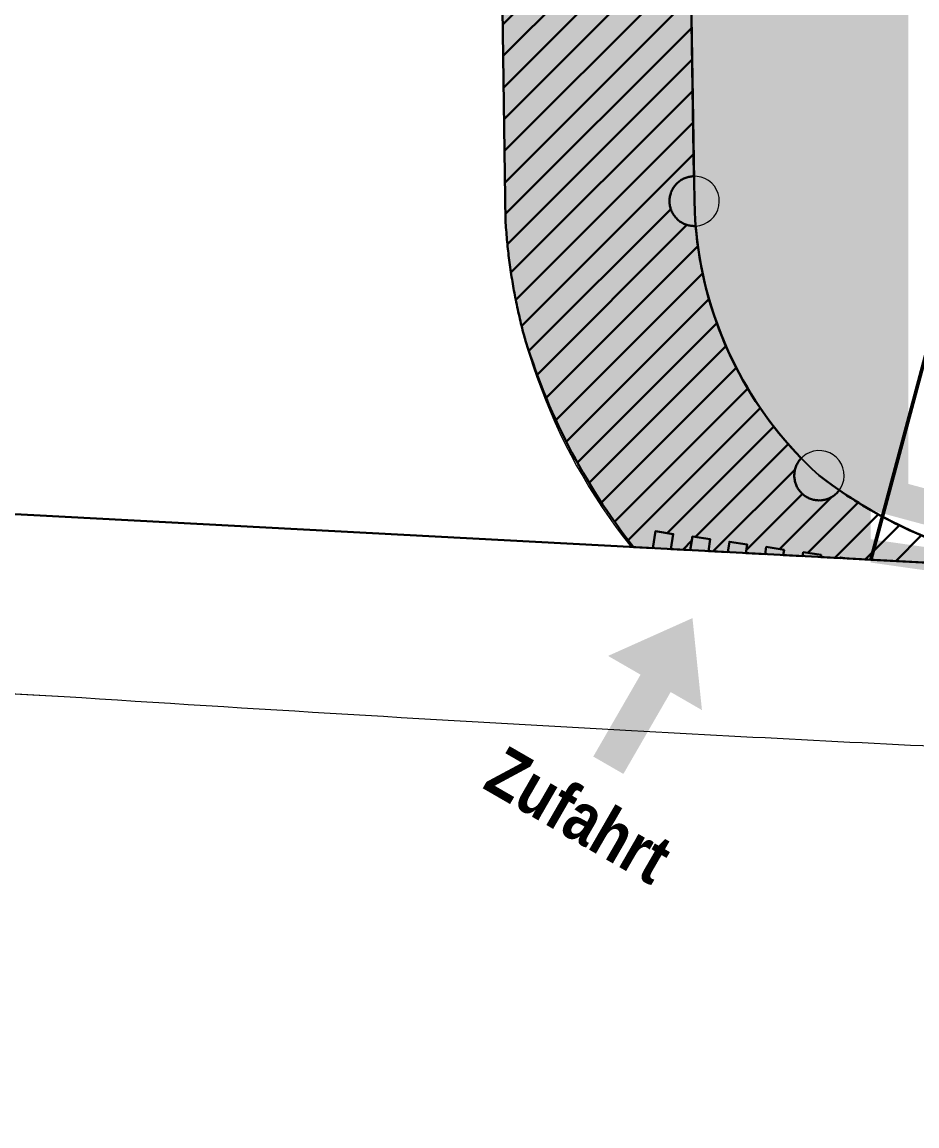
# Model space of a CAD drawing. Header units: metres. Extents: x -163 to 276, y -152 to 153.
# Drawn here: x -24.86 to -15, y -17.93 to -5.75 of the extents above; entities that cross this region are included whole.
import ezdxf
from ezdxf.xclip import XClip

# ---------------------------------------------------------------- set-up
doc = ezdxf.new("R2010")
doc.units = ezdxf.units.M
doc.header["$MEASUREMENT"] = 0
doc.header["$XCLIPFRAME"] = 0
doc.linetypes.add('Strich 2_1mm', pattern=[0.75, 0.5, -0.25])
doc.linetypes.add('Strich 6_1mm', pattern=[1.75, 1.5, -0.25])
for name, color, linetype in [('000 Kataster', 7, 'Continuous'), ('000-2 Kataster Parzellenpunkte', 7, 'Continuous'), ('000-3 Kataster Parzellengrenzen', 7, 'Continuous'), ('1280px-CH-Gefahrensignal-Baustelle.svg_1_0', 7, 'Continuous'), ('162 Beschriftung Baustelleninstallation', 7, 'Continuous'), ('162 Beschriftung Baustelleninstallation Neu', 7, 'Continuous')]:
    doc.layers.add(name, color=color, linetype=linetype)
doc.styles.add('ERSTELLTER_STIL_1', font='ARIALN.TTF')
picture_1 = doc.add_image_def('image1.tif', size_in_pixel=(86, 75))

# ---------------------------------------------------------------- blocks, each defined once
blk = doc.blocks.new('Zeichnung_1_1', base_point=(-14.46717709826886, -7.717051842116529))
at = {"layer": '1280px-CH-Gefahrensignal-Baustelle.svg_1_0', "color": 7, "lineweight": 13}
image = blk.add_image(picture_1, insert=(-15.52652561945268, -8.278449092019834), size_in_units=(1.8022325962535815, 1.584915677176966), rotation=-13.348566951999382, dxfattribs=at)
image.set_boundary_path([(-0.5, -0.5), (85.5, 74.5)])

msp = doc.modelspace()

# ---------------------------------------------------------------- hatches: boundary and pattern name
at = {"layer": '162 Beschriftung Baustelleninstallation Neu', "linetype": 'Continuous', "lineweight": 30, "true_color": 0x00aa1e}
h = msp.add_hatch(dxfattribs=at)
h.set_pattern_fill('Diagonal_1_0mm_0001', color=104, style=0, pattern_type=2)
h.set_pattern_definition([(44.99999999999999, (0, 0), (-0.1767766952966368, 0.1767766952966369), [])])
h.paths.add_polyline_path([(-17.70210045284019, 8.724055143194388), (-19.76861417110237, 8.693116694388284), (-19.53267129822894, -7.951365232778901, 0.0004626568409295631), (-19.53195655347304, -7.963064685564113, 0.008442504538397502), (-19.51511520321525, -8.176273562213908, 0.007874283870858527), (-19.49292733186324, -8.374515932169256, 0.008504585097927909), (-19.46196422267284, -8.58772480881905, 0.007949811084825046), (-19.42647884103536, -8.7859671787744, 0.008605794998480317), (-19.38098268780945, -8.999176055424194, 0.008063458565530401), (-19.33171821188857, -9.197418425379542, 0.09515556932143401), (-18.12290207671372, -11.54069451282079), (-17.90890644935588, -11.55212297817133), (-17.88002803399544, -11.36649651621064), (-17.68414199437278, -11.39697104207178), (-17.70993255580087, -11.56274920580147), (-17.49593692844303, -11.57417767115201), (-17.47259457744424, -11.42413626563619), (-17.27670853782157, -11.45461079149734), (-17.29696303488802, -11.58480389878215), (-17.08296740753017, -11.59623236413269), (-17.06516112089304, -11.48177601506175), (-16.86927508127038, -11.5122505409229), (-16.88399351397517, -11.60685859176282), (-16.66999788661733, -11.61828705711337), (-16.65772766434185, -11.53941576448731), (-16.46184162471918, -11.56989029034846), (-16.47102399306232, -11.6289132847435), (-16.25702836570447, -11.64034175009405), (-16.25029420779064, -11.59705551391287), (-16.05440816816798, -11.62753003977402), (-16.05805447214947, -11.65096797772418), (-15.84405884479164, -11.66239644307473), (-15.84286075123945, -11.65469526333843), (-15.76685657287574, -11.66651944082225), (-15.50555687980889, -11.68047418618407), (-13.45153628182105, -11.78834189530754, -0.1059382617369319), (-15.50555687980889, -11.13390576045632, -0.02040802231207096), (-15.85353018610635, -10.91320720094978), (-15.8553092678739, -10.91538585503566), (-15.86175131165092, -10.92475974579216), (-15.86964838776201, -10.93294546511201), (-15.87684251884317, -10.9417553598342), (-15.88538859098614, -10.94926098288308), (-15.89328566824494, -10.95744670339259), (-15.90242236574952, -10.96422096570731), (-15.91096843744101, -10.97172658835966), (-15.92063333699985, -10.97772320721127), (-15.92977003387593, -10.98449746905999), (-15.93989712299518, -10.9896754868547), (-15.94956202463498, -10.99567210699744), (-15.96008212206264, -10.99999615088032), (-15.97020921031332, -11.00517416823092), (-15.98105045291388, -11.00861470060146), (-15.99157054905079, -11.01293874395381), (-16.00265887816699, -11.01547226198062), (-16.01350012164734, -11.01891279463037), (-16.02475979703177, -11.020521992717), (-16.03584812667556, -11.02305551086436), (-16.04720223073673, -11.02372939614065), (-16.05846190499416, -11.02533859406622), (-16.06983287691282, -11.02507256326058), (-16.08118698118253, -11.02574644854925), (-16.09249714646037, -11.02454231888656), (-16.10386811982871, -11.02427628804701), (-16.11504022184664, -11.02214228448441), (-16.12635038651326, -11.0209381548868), (-16.13730810278919, -11.01788885597234), (-16.14848020356764, -11.0157548526465), (-16.15914868608751, -11.01181108709553), (-16.17010640236342, -11.00876178818107), (-16.18041277090926, -11.00395049726594), (-16.1910812546128, -11.00000673127742), (-16.20095511047176, -10.99436077890171), (-16.21126147957461, -10.98954948772657), (-16.22063537208267, -10.9831074426789), (-16.23050922668278, -10.97746149102301), (-16.23931912199414, -10.97026735959863), (-16.24869301433006, -10.96382531466927), (-16.25687873224142, -10.95592823984574), (-16.2656886284345, -10.94873410770133), (-16.27319425434618, -10.94018803229872), (-16.28137997186806, -10.93229095785093), (-16.28815423165738, -10.9231542638126), (-16.29565985695999, -10.9146081891035), (-16.30165647713933, -10.90494328731689), (-16.30843073775978, -10.89580659215754), (-16.31360875500356, -10.88567950401401), (-16.31960537569723, -10.87601460139849), (-16.32392942041559, -10.86549450203234), (-16.3291074365445, -10.85536741606932), (-16.33254796770016, -10.84452617729685), (-16.33687201271601, -10.83400607720697), (-16.33940553160651, -10.82291774408052), (-16.34284606294394, -10.81207650473529), (-16.34445526087996, -10.80081683115958), (-16.34698877940225, -10.78972849964463), (-16.3476626645077, -10.77837439753112), (-16.34927186282842, -10.7671147212636), (-16.34900583186283, -10.75574374553691), (-16.34967971686283, -10.74438964520012), (-16.34847558748803, -10.73307948199244), (-16.34820955652248, -10.72170850626715), (-16.34607555297537, -10.71053640430465), (-16.3448714234871, -10.69922624003122), (-16.34182212449459, -10.68826852347484), (-16.33968812118439, -10.67709642275259), (-16.33574435564905, -10.66642794028887), (-16.33269505665654, -10.65547022373247), (-16.32788376585088, -10.64516385557974), (-16.32393999987771, -10.63449537193168), (-16.31829404639246, -10.62462151398958), (-16.31348275604014, -10.61431514680801), (-16.3070407132712, -10.60494125751836), (-16.3013947597852, -10.59506739957497), (-16.29420062698419, -10.58625750274665), (-16.28775858320717, -10.57688361199015), (-16.27986150709606, -10.56869789267029), (-16.27276340473489, -10.56000559420868, -0.08611260997269084), (-17.07815716426507, -9.380660742844476, -0.08598398802089229), (-17.43724535256763, -7.999566625142502), (-17.44604265950267, -7.999360806794862), (-17.45739676377237, -8.000034692083533), (-17.46870692905019, -7.998830562420846), (-17.48007790241855, -7.998564531581291), (-17.49125000443652, -7.996430528018692), (-17.5025601691031, -7.995226398421075), (-17.51351788537904, -7.992177099506618), (-17.52468998615745, -7.990043096180778), (-17.53535846867731, -7.986099330629817), (-17.54631618495325, -7.983050031715355), (-17.55662255349912, -7.978238740800216), (-17.56729103720265, -7.97429497481169), (-17.5771648930616, -7.968649022435994), (-17.58747126216445, -7.963837731260841), (-17.59684515467253, -7.957395686213161), (-17.60671900927264, -7.951749734557275), (-17.61552890458398, -7.944555603132924), (-17.6249027969199, -7.938113558203545), (-17.63308851483125, -7.930216483380038), (-17.64189841102434, -7.923022351235632), (-17.64940403693603, -7.914476275833), (-17.6575897544579, -7.906579201385217), (-17.66436401424721, -7.897442507346875), (-17.67186963954981, -7.888896432637765), (-17.67786625972914, -7.879231530851175), (-17.6846405203496, -7.870094835691827), (-17.68981853759342, -7.859967747548261), (-17.69581515828705, -7.850302844932763), (-17.70013920300544, -7.839782745566619), (-17.70531721913433, -7.829655659603571), (-17.70875775029001, -7.818814420831119), (-17.71308179530584, -7.808294320741263), (-17.71561531419635, -7.797205987614786), (-17.71905584553378, -7.786364748269575), (-17.72066504346979, -7.775105074693871), (-17.72319856199209, -7.764016743178919), (-17.72387244709754, -7.752662641065397), (-17.72548164541826, -7.741402964797892), (-17.72521561445267, -7.730031989071207), (-17.72588949945267, -7.718677888734399), (-17.72468537007788, -7.707367725526732), (-17.72441933911232, -7.695996749801469), (-17.7222853355652, -7.684824647838887), (-17.72108120607694, -7.673514483565516), (-17.71803190708444, -7.662556767009148), (-17.71589790377422, -7.651384666286845), (-17.71195413823889, -7.640716183823113), (-17.70890483924638, -7.629758467266745), (-17.70409354844071, -7.619452099114013), (-17.70014978246757, -7.608783615465988), (-17.69450382898228, -7.598909757523861), (-17.68969253862998, -7.588603390342279), (-17.68325049586102, -7.579229501052621), (-17.67760454237503, -7.569355643109246), (-17.67041040957403, -7.560545746280932), (-17.66396836579701, -7.551171855524428), (-17.65607128968588, -7.542986136204555), (-17.64887715860476, -7.534176241482394), (-17.64033108646181, -7.526670618433535), (-17.63243400920298, -7.518484897924001), (-17.62329731169838, -7.51171063560927), (-17.6147512400069, -7.504205012956918), (-17.60508634044807, -7.498208394105315), (-17.59594964357199, -7.491434132256594), (-17.58582255445274, -7.48625611446189), (-17.57615765281294, -7.480259494319146), (-17.56563755538532, -7.47593545043628), (-17.55551046713462, -7.470757433085675), (-17.54466922453403, -7.467316900715124), (-17.53414912839713, -7.462992857362782), (-17.52306079928093, -7.460459339335966), (-17.51221955580059, -7.457018806686225), (-17.50095988041618, -7.455409608599596), (-17.48987155077238, -7.452876090452233), (-17.47851744671119, -7.452202205175935), (-17.46725777245375, -7.45059300725037), (-17.45588680053509, -7.450859038056009), (-17.45519642681466, -7.450818063208251)])
at = {"layer": '162 Beschriftung Baustelleninstallation Neu', "linetype": 'Continuous', "lineweight": 0, "true_color": 0x371c00}
msp.add_hatch(color=28, dxfattribs=at).paths.add_polyline_path([(-19.76549554463124, 8.69322745742174), (-19.56661253477405, -5.961601614085349), (-19.54407341583333, -7.551613438959028, 0.01137937910308422), (-19.53839592535134, -7.839813236408384), (-19.53839592535134, -7.963064685564113), (-19.53195655347304, -7.963064685564113, 0.1506484181916414), (-18.12290207671372, -11.54069451282079), (-15.50555687980889, -11.68047418618407), (-15.5055567827091, 8.536508137498076), (-17.70210051305933, 8.553108323004219), (-17.70210051305933, 8.72405514319439)])
at = {"layer": '162 Beschriftung Baustelleninstallation Neu', "linetype": 'Continuous', "lineweight": 0, "true_color": 0x000077}
msp.add_hatch(color=176, dxfattribs=at).paths.add_polyline_path([(-15.50555687980889, 8.540868153775495), (-15.50555687980889, -11.13390576045632), (-13.02822328616567, -11.80237270109664), (-13.02822328616567, -11.86039844543508), (11.97907727426941, -11.86039844543508), (11.97907727426941, -8.250000052178724), (11.50497703375086, -8.250000052178724), (11.50497703375086, -11.46459907123788), (-12.7926557537626, -11.46459907123788), (-15.09166078919005, -10.84425110256208), (-15.09166078919005, 8.11408030381611), (9.535000096586543, 8.11408030381611), (9.535000096586543, 8.435653793794959)])
at = {"layer": '162 Beschriftung Baustelleninstallation Neu', "linetype": 'Continuous', "lineweight": 50, "true_color": 0xdf7100}
for points in [[(-19.56678337776133, -5.905808452538398), (-19.35913167991314, -5.905808452538398), (-19.35913167991314, -5.707566082583051), (-19.56678337776133, -5.707566082583051)], [(-19.56110588727933, -6.317259699143541), (-19.35345418943114, -6.317259699143541), (-19.35345418943114, -6.119017329188194), (-19.56110588727933, -6.119017329188194)], [(-19.55542839679733, -6.728710945748684), (-19.34777669894914, -6.728710945748684), (-19.34777669894914, -6.530468575793337), (-19.55542839679733, -6.530468575793337)], [(-19.54975090631533, -7.140162192353827), (-19.34209920846715, -7.140162192353827), (-19.34209920846715, -6.941919822398479), (-19.54975090631533, -6.941919822398479)], [(-19.54407341583333, -7.55161343895897), (-19.33642171798515, -7.55161343895897), (-19.33642171798515, -7.353371069003622), (-19.54407341583333, -7.353371069003622)], [(-19.53839592535134, -7.963064685564113), (-19.33074422750315, -7.963064685564113), (-19.33074422750315, -7.764822315608765), (-19.53839592535134, -7.764822315608765)], [(-19.48463386508005, -8.43689613432512), (-19.27698216723186, -8.43689613432512), (-19.27698216723186, -8.238653764369772), (-19.48463386508005, -8.238653764369772)], [(-15.50555687980889, -11.45494807505743), (-12.99049216980877, -11.81255381032745), (24.15506407709194, -11.81255381032745), (24.15506407709194, -8.25000005217873), (24.43000009659109, -8.25000005217873), (24.43000009659109, -12.0732922907699), (-12.96219413564135, -12.0732922907699), (-15.50555687980889, -11.71166302116783)], [(-19.4240500386203, -8.798328151120094), (-19.21639834077212, -8.798328151120094), (-19.21639834077212, -8.600085781164745), (-19.4240500386203, -8.600085781164745)], [(-19.33726876314289, -9.176382555582146), (-19.12961706529471, -9.176382555582146), (-19.12961706529471, -8.978140185626797), (-19.33726876314289, -8.978140185626797)], [(-19.2258530666015, -9.553445381131501), (-19.01820136875332, -9.553445381131501), (-19.01820136875332, -9.355203011176153), (-19.2258530666015, -9.355203011176153)], [(-19.10383208518255, -9.891175507588587), (-18.89618038733436, -9.891175507588587), (-18.89618038733436, -9.692933137633238), (-19.10383208518255, -9.692933137633238)], [(-18.96651344211845, -10.21351852483193), (-18.75886174427027, -10.21351852483193), (-18.75886174427027, -10.01527615487659), (-18.96651344211845, -10.01527615487659)], [(-18.79028991486771, -10.56775859792303), (-18.58263821701952, -10.56775859792303), (-18.58263821701952, -10.36951622796768), (-18.79028991486771, -10.36951622796768)], [(-18.61785021091386, -10.86875737652377), (-18.41019851306567, -10.86875737652377), (-18.41019851306567, -10.67051500656842), (-18.61785021091386, -10.67051500656842)], [(-18.38863697579886, -11.21813141330077), (-18.18098527795067, -11.21813141330077), (-18.18098527795067, -11.01988904334542), (-18.38863697579886, -11.01988904334542)], [(-17.9250929807353, -11.55379408509299), (-17.91137165353355, -11.34659622603297), (-18.10918074951197, -11.33349665376076), (-18.12290207671372, -11.54069451282079)], [(-17.51416583208692, -11.57531711310504), (-17.50044450488517, -11.36811925404502), (-17.69825360086359, -11.35501968177281), (-17.71197492806533, -11.56221754083283)], [(-17.10323868343853, -11.59684014111708), (-17.08951735623678, -11.38964228205706), (-17.28732645221519, -11.37654270978486), (-17.30104777941695, -11.58374056884488)], [(-16.69231153479015, -11.61836316912913), (-16.6785902075884, -11.41116531006911), (-16.87639930356681, -11.3980657377969), (-16.89012063076856, -11.60526359685692)], [(-16.28138438614177, -11.63988619714118), (-16.26766305894001, -11.43268833808116), (-16.46547215491843, -11.41958876580895), (-16.47919348212019, -11.62678662486897)], [(-15.87045723749338, -11.66140922515322), (-15.85673591029163, -11.4542113660932), (-16.05454500627003, -11.441111793821), (-16.06826633347179, -11.64830965288102)], [(-15.45953008884499, -11.68293225316527), (-15.44580876164324, -11.47573439410525), (-15.64361785762166, -11.46263482183304), (-15.65733918482341, -11.66983268089306)], [(-18.4026539348007, -12.74111261384064), (-18.044410262231, -12.94794469463424), (-18.56588137376446, -13.85115915448959), (-18.23384222279065, -14.04286204768581), (-17.7123711112572, -13.13964758783045), (-17.36748768802903, -13.33876612507028), (-17.47187826703813, -12.3242688892863)]]:
    msp.add_hatch(color=32, dxfattribs=at).paths.add_polyline_path(points)

# ---------------------------------------------------------------- linework, layer by layer
at = {"layer": '000 Kataster', "color": 251, "linetype": 'Continuous', "lineweight": 13, "true_color": 0x5f5f5f}
for points in [[(40.24081253101118, 26.1471447772789), (25.35659478413249, 26.2502566894988), (11.82226486050084, 26.35140272660687), (8.820960517299433, 26.2378719520294), (5.879680712491172, 26.16472749560765), (-3.545072150436617, 26.17687138487186), (-16.21864524718061, 26.19314878421313), (-18.0999684862043, 26.19145415954842, 0.1629374366098227), (-19.26094553214971, 25.74952509427243, 0.22395680975213), (-19.977059900774, 24.23922240565547), (-19.77279365998862, 8.583351452572625), (-19.54407341583333, -7.55161343895897, 0.171691469897367), (-18.14695286408537, -11.53914001111982), (-27.21230867546256, -11.05610997933068, 0.1989401506067385)], [(35.75601152449079, -11.84217815602597), (25.61474945950285, -11.88703043416599), (13.53165555056986, -11.86380120414653), (-12.99049216980877, -11.81255381032745), (-13.45136454901475, -11.79017860475421, -0.1425336996515506), (-16.07475494742904, -10.75082167889116, -0.102721869789815), (-17.07815716426464, -9.380660742845423, -0.1025698195295944), (-17.45096473001888, -7.725109922425435), (-17.70210045284019, 8.553108402986307), (-17.74408466181116, 11.27811745375846), (-18.00484207794003, 24.24676293292994), (-17.92636816144994, 24.93906766685658, -0.1078458410047594), (-17.53716948380455, 25.61029817073122, -0.2094301073160848), (-16.21864524718061, 26.19314878421313), (-18.0999684862043, 26.19145415954842, 0.1629374366098227), (-19.26094553214971, 25.74952509427243, 0.22395680975213), (-19.977059900774, 24.23922240565547), (-19.77279365998862, 8.583351452572625), (-19.54407341583333, -7.55161343895897, 0.171691469897367), (-18.14695286408537, -11.53914001111982), (-27.21230867546256, -11.05610997933068, 0.1989401506067385)], [(-17.40204389096403, 8.55171665789699), (-17.40212345053533, 8.556822995071272), (-17.70309740703765, 24.25309961335865), (-18.00484207794003, 24.24676293292994), (-17.70210045284019, 8.553108402986307), (-17.45096473001888, -7.725109922425435, 0.1025698195295944), (-17.07815716426464, -9.380660742845423, 0.102721869789815), (-16.07475494742904, -10.75082167889116, 0.1425336996515506), (-13.45136454901475, -11.79017860475421, 0.02209447160183484), (-12.99049216980877, -11.81255381032745)], [(-159.5984077271686, -12.04789215118597), (-130.3398528164711, -12.01246582930921), (-108.9004985745675, -11.99556301392924), (-50.55479359132304, -12.15646036522414, -0.003944828208081588), (-40.90554796479196, -12.41376338458401, -0.003970551396643611), (-31.07935817031367, -12.83344793409094), (-24.39993445591371, -13.18813067539903, 0.002595956588030501), (-18.14248769400317, -13.56343990543167, 0.001923636144972593), (-13.86264270201743, -13.78286379838657), (-14.70399623358904, -22.73708784258195, -0.002449275792688816), (-20.54170435370919, -22.43498703199299, 0.006252292564592493), (-34.60569886538433, -21.63734589493651, 0.005324785078609529), (-46.80530730382359, -21.23084996365086), (-77.37374898615249, -21.06461486015729), (-116.9279370229231, -20.96480612375953), (-155.5844825066112, -20.94040858180718), (-161.5709448793504, -20.97889575163332), (-162.0856276535317, -20.98576640801267)], [(-31.07935817031367, -12.83344793409094), (-24.39993445591371, -13.18813067539903, 0.002595956588030501), (-18.14248769400317, -13.56343990543167, 0.001923636144972593), (-13.86264270201743, -13.78286379838657, 0.003152457355620203), (-6.403712151529678, -14.09289128311574), (8.619567873292397, -14.32293106031306), (35.88258443388715, -14.42360882488938, 0.151332288975819)]]:
    msp.add_lwpolyline(points, format="xyb", dxfattribs=at)
at = {"layer": '000 Kataster', "color": 251, "linetype": 'Strich 6_1mm', "lineweight": 13, "true_color": 0x5f5f5f}
msp.add_lwpolyline([(40.24081253101118, 26.1471447772789), (25.35659478413249, 26.2502566894988), (11.82226486050084, 26.35140272660687), (8.820960517299433, 26.2378719520294), (5.879680712491172, 26.16472749560765), (-3.545072150436617, 26.17687138487186), (-16.21864524718061, 26.19314878421313, 0.2094301073160848), (-17.53716948380455, 25.61029817073122, 0.1078458410047594), (-17.92636816144994, 24.93906766685658), (-14.46129454605286, 24.92873132474258), (-3.551502011188454, 24.89673363551065), (5.947231564802131, 24.89306642355823), (8.813750465400666, 24.89151946648841), (8.732016804507019, 8.439166212096495), (-17.70210045284019, 8.553108402986307), (-17.45096473001888, -7.725109922425435, 0.1025698195295944), (-17.07815716426464, -9.380660742845423, 0.102721869789815), (-16.07475494742904, -10.75082167889116, 0.1425336996515506), (-13.45136454901475, -11.79017860475421), (-12.99049216980877, -11.81255381032745), (13.53165555056986, -11.86380120414653), (25.61474945950285, -11.88703043416599), (35.75601152449079, -11.84217815602597, 0.1782104086494765)], format="xyb", dxfattribs=at)
at = {"layer": '000-2 Kataster Parzellenpunkte', "color": 251, "linetype": 'Continuous', "lineweight": 13, "true_color": 0x5f5f5f}
for points in [[(-17.37723947388031, -7.460176748670092), (-17.4218515576192, -7.451655313269582), (-17.46725777245376, -7.450593007250371), (-17.51221955580059, -7.457018806686225), (-17.55551046713462, -7.470757433085673), (-17.595949643572, -7.491434132256597), (-17.63243400920297, -7.518484897923996), (-17.66396836579701, -7.55117185552443), (-17.68969253862998, -7.58860339034228), (-17.70890483924638, -7.62975846726675), (-17.72108120607694, -7.673514483565519), (-17.72588949945267, -7.718677888734383), (-17.72319856199208, -7.764016743178928), (-17.71308179530584, -7.808294320741261), (-17.69581515828705, -7.85030284493277), (-17.67186963954982, -7.888896432637768), (-17.64189841102434, -7.923022351235627), (-17.60671900927264, -7.951749734557286), (-17.56729103720265, -7.974294974811693), (-17.52468998615745, -7.990043096180779), (-17.48007790241856, -7.998564531581289), (-17.43467168758401, -7.9996268376005), (-17.38970990423718, -7.993201038164646), (-17.34641899290315, -7.979462411765198), (-17.30597981646576, -7.958785712594274), (-17.26949545083479, -7.931734946926875), (-17.23796109424076, -7.899047989326441), (-17.21223692140779, -7.86161645450859), (-17.19302462079138, -7.820461377584119), (-17.18084825396082, -7.776705361285352), (-17.17603996058509, -7.731541956116487), (-17.17873089804568, -7.686203101671943), (-17.18884766473192, -7.64192552410961), (-17.20611430175071, -7.599916999918099), (-17.23005982048794, -7.561323412213103), (-17.26003104901343, -7.527197493615244), (-17.29521045076513, -7.498470110293583), (-17.33463842283511, -7.475924870039178)], [(-16.00102969129047, -10.48588850513581), (-16.04564177502936, -10.4773670697353), (-16.09104798986392, -10.47630476371609), (-16.13600977321075, -10.48273056315194), (-16.17930068454478, -10.49646918955139), (-16.21973986098216, -10.51714588872231), (-16.25622422661314, -10.54419665438972), (-16.28775858320717, -10.57688361199015), (-16.31348275604014, -10.614315146808), (-16.33269505665654, -10.65547022373247), (-16.3448714234871, -10.69922624003124), (-16.34967971686283, -10.7443896452001), (-16.34698877940225, -10.78972849964465), (-16.33687201271601, -10.83400607720698), (-16.31960537569722, -10.87601460139849), (-16.29565985695998, -10.91460818910349), (-16.2656886284345, -10.94873410770134), (-16.2305092266828, -10.97746149102301), (-16.19108125461281, -11.00000673127741), (-16.14848020356762, -11.0157548526465), (-16.10386811982873, -11.02427628804701), (-16.05846190499417, -11.02533859406622), (-16.01350012164734, -11.01891279463037), (-15.97020921031331, -11.00517416823092), (-15.92977003387593, -10.98449746905999), (-15.89328566824495, -10.95744670339259), (-15.86175131165092, -10.92475974579216), (-15.83602713881795, -10.88732821097431), (-15.81681483820155, -10.84617313404984), (-15.80463847137098, -10.80241711775107), (-15.79983017799525, -10.75725371258221), (-15.80252111545584, -10.71191485813766), (-15.81263788214208, -10.66763728057533), (-15.82990451916087, -10.62562875638382), (-15.85385003789811, -10.58703516867882), (-15.88382126642359, -10.55290925008096), (-15.91900066817529, -10.5241818667593), (-15.95842864024528, -10.5016366265049)]]:
    msp.add_lwpolyline(points, close=True, dxfattribs=at)
at = {"layer": '000-3 Kataster Parzellengrenzen', "color": 251, "linetype": 'Continuous', "lineweight": 25, "true_color": 0x5f5f5f}
for points in [[(-19.76072480003413, 145.3880773168266), (-24.27505143341417, 99.86384213896548), (-24.60845265733245, 95.89804995790486), (-24.05508030147205, 67.32991177852101), (-23.90519406240716, 59.62881730345983), (-22.30952011312167, 50.14796809831273), (-20.31588376618035, 37.85239067743223), (-19.49586229045647, 32.93244700090067), (-18.00484207794003, 24.24676293292994), (-17.74408466181116, 11.27811745375846), (-17.70210045284019, 8.553108402986307), (-17.45096473001888, -7.725109922425435, 0.2077731825087571), (-16.07475494742904, -10.75082167889116, 0.1425336996515506), (-13.45136454901475, -11.79017860475421), (-34.17221489036188, -10.68357879669366, 0.1731222249211914)], [(-159.038131809749, -10.03452950241246), (-108.8809377413292, -9.9893670179076), (-50.36090001699306, -10.17282751572559, -0.007502203497859235), (-34.17221489036188, -10.68357879669366), (-13.45136454901475, -11.79017860475421), (-12.99049216980877, -11.81255381032745), (25.61474945950285, -11.88703043416599), (35.75601152449079, -11.84217815602597), (56.68261860240042, -11.92963216224545), (140.2638065675962, -12.70339140956396)]]:
    msp.add_lwpolyline(points, format="xyb", dxfattribs=at)
msp.add_lwpolyline([(25.61474945950285, -11.88703043416599), (-12.99049216980877, -11.81255381032745), (-13.45136454901475, -11.79017860475421, -0.1425336996515506), (-16.07475494742904, -10.75082167889116, -0.2077731825087571), (-17.45096473001888, -7.725109922425435), (-17.70210045284019, 8.553108402986307), (-16.18857750370785, 8.546088266119913), (-3.637817318200671, 8.49132725021667), (8.732016804507019, 8.439166212096495), (25.47840758300837, 8.365913966333338)], format="xyb", close=True, dxfattribs=at)
at = {"layer": '162 Beschriftung Baustelleninstallation Neu', "color": 104, "linetype": 'Continuous', "lineweight": 30, "true_color": 0x00aa1e, "flags": 128}
msp.add_lwpolyline([(-19.76861417110237, 8.693116694388284), (-19.53267129822894, -7.951365232778901, 0.0004626568409295631), (-19.53195655347304, -7.963064685564113, 0.008442504538397502), (-19.51511520321525, -8.176273562213908, 0.007874283870858527), (-19.49292733186324, -8.374515932169256, 0.008504585097927909), (-19.46196422267284, -8.58772480881905, 0.007949811084825046), (-19.42647884103536, -8.7859671787744, 0.008605794998480317), (-19.38098268780945, -8.999176055424194, 0.008063458565530401), (-19.33171821188857, -9.197418425379542, 0.09515556932143401), (-18.12290207671372, -11.54069451282079), (-17.90890644935588, -11.55212297817133), (-17.88002803399544, -11.36649651621064), (-17.68414199437278, -11.39697104207178), (-17.70993255580087, -11.56274920580147), (-17.49593692844303, -11.57417767115201), (-17.47259457744424, -11.42413626563619), (-17.27670853782157, -11.45461079149734), (-17.29696303488802, -11.58480389878215), (-17.08296740753017, -11.59623236413269), (-17.06516112089304, -11.48177601506175), (-16.86927508127038, -11.5122505409229), (-16.88399351397517, -11.60685859176282), (-16.66999788661733, -11.61828705711337), (-16.65772766434185, -11.53941576448731), (-16.46184162471918, -11.56989029034846), (-16.47102399306232, -11.6289132847435), (-16.25702836570447, -11.64034175009405), (-16.25029420779064, -11.59705551391287), (-16.05440816816798, -11.62753003977402), (-16.05805447214947, -11.65096797772418), (-15.84405884479164, -11.66239644307473), (-15.84286075123945, -11.65469526333843), (-15.76685657287574, -11.66651944082225), (-15.50555687980889, -11.68047418618407), (-13.45153628182105, -11.78834189530754, -0.1059382617369319), (-15.50555687980889, -11.13390576045632, -0.02040802231207096), (-15.85353018610635, -10.91320720094978), (-15.8553092678739, -10.91538585503566), (-15.86175131165092, -10.92475974579216), (-15.86964838776201, -10.93294546511201), (-15.87684251884317, -10.9417553598342), (-15.88538859098614, -10.94926098288308), (-15.89328566824494, -10.95744670339259), (-15.90242236574952, -10.96422096570731), (-15.91096843744101, -10.97172658835966), (-15.92063333699985, -10.97772320721127), (-15.92977003387593, -10.98449746905999), (-15.93989712299518, -10.9896754868547), (-15.94956202463498, -10.99567210699744), (-15.96008212206264, -10.99999615088032), (-15.97020921031332, -11.00517416823092), (-15.98105045291388, -11.00861470060146), (-15.99157054905079, -11.01293874395381), (-16.00265887816699, -11.01547226198062), (-16.01350012164734, -11.01891279463037), (-16.02475979703177, -11.020521992717), (-16.03584812667556, -11.02305551086436), (-16.04720223073673, -11.02372939614065), (-16.05846190499416, -11.02533859406622), (-16.06983287691282, -11.02507256326058), (-16.08118698118253, -11.02574644854925), (-16.09249714646037, -11.02454231888656), (-16.10386811982871, -11.02427628804701), (-16.11504022184664, -11.02214228448441), (-16.12635038651326, -11.0209381548868), (-16.13730810278919, -11.01788885597234), (-16.14848020356764, -11.0157548526465), (-16.15914868608751, -11.01181108709553), (-16.17010640236342, -11.00876178818107), (-16.18041277090926, -11.00395049726594), (-16.1910812546128, -11.00000673127742), (-16.20095511047176, -10.99436077890171), (-16.21126147957461, -10.98954948772657), (-16.22063537208267, -10.9831074426789), (-16.23050922668278, -10.97746149102301), (-16.23931912199414, -10.97026735959863), (-16.24869301433006, -10.96382531466927), (-16.25687873224142, -10.95592823984574), (-16.2656886284345, -10.94873410770133), (-16.27319425434618, -10.94018803229872), (-16.28137997186806, -10.93229095785093), (-16.28815423165738, -10.9231542638126), (-16.29565985695999, -10.9146081891035), (-16.30165647713933, -10.90494328731689), (-16.30843073775978, -10.89580659215754), (-16.31360875500356, -10.88567950401401), (-16.31960537569723, -10.87601460139849), (-16.32392942041559, -10.86549450203234), (-16.3291074365445, -10.85536741606932), (-16.33254796770016, -10.84452617729685), (-16.33687201271601, -10.83400607720697), (-16.33940553160651, -10.82291774408052), (-16.34284606294394, -10.81207650473529), (-16.34445526087996, -10.80081683115958), (-16.34698877940225, -10.78972849964463), (-16.3476626645077, -10.77837439753112), (-16.34927186282842, -10.7671147212636), (-16.34900583186283, -10.75574374553691), (-16.34967971686283, -10.74438964520012), (-16.34847558748803, -10.73307948199244), (-16.34820955652248, -10.72170850626715), (-16.34607555297537, -10.71053640430465), (-16.3448714234871, -10.69922624003122), (-16.34182212449459, -10.68826852347484), (-16.33968812118439, -10.67709642275259), (-16.33574435564905, -10.66642794028887), (-16.33269505665654, -10.65547022373247), (-16.32788376585088, -10.64516385557974), (-16.32393999987771, -10.63449537193168), (-16.31829404639246, -10.62462151398958), (-16.31348275604014, -10.61431514680801), (-16.3070407132712, -10.60494125751836), (-16.3013947597852, -10.59506739957497), (-16.29420062698419, -10.58625750274665), (-16.28775858320717, -10.57688361199015), (-16.27986150709606, -10.56869789267029), (-16.27276340473489, -10.56000559420868, -0.08611260997269084), (-17.07815716426507, -9.380660742844476, -0.08598398802089229), (-17.43724535256763, -7.999566625142502), (-17.44604265950267, -7.999360806794862), (-17.45739676377237, -8.000034692083533), (-17.46870692905019, -7.998830562420846), (-17.48007790241855, -7.998564531581291), (-17.49125000443652, -7.996430528018692), (-17.5025601691031, -7.995226398421075), (-17.51351788537904, -7.992177099506618), (-17.52468998615745, -7.990043096180778), (-17.53535846867731, -7.986099330629817), (-17.54631618495325, -7.983050031715355), (-17.55662255349912, -7.978238740800216), (-17.56729103720265, -7.97429497481169), (-17.5771648930616, -7.968649022435994), (-17.58747126216445, -7.963837731260841), (-17.59684515467253, -7.957395686213161), (-17.60671900927264, -7.951749734557275), (-17.61552890458398, -7.944555603132924), (-17.6249027969199, -7.938113558203545), (-17.63308851483125, -7.930216483380038), (-17.64189841102434, -7.923022351235632), (-17.64940403693603, -7.914476275833), (-17.6575897544579, -7.906579201385217), (-17.66436401424721, -7.897442507346875), (-17.67186963954981, -7.888896432637765), (-17.67786625972914, -7.879231530851175), (-17.6846405203496, -7.870094835691827), (-17.68981853759342, -7.859967747548261), (-17.69581515828705, -7.850302844932763), (-17.70013920300544, -7.839782745566619), (-17.70531721913433, -7.829655659603571), (-17.70875775029001, -7.818814420831119), (-17.71308179530584, -7.808294320741263), (-17.71561531419635, -7.797205987614786), (-17.71905584553378, -7.786364748269575), (-17.72066504346979, -7.775105074693871), (-17.72319856199209, -7.764016743178919), (-17.72387244709754, -7.752662641065397), (-17.72548164541826, -7.741402964797892), (-17.72521561445267, -7.730031989071207), (-17.72588949945267, -7.718677888734399), (-17.72468537007788, -7.707367725526732), (-17.72441933911232, -7.695996749801469), (-17.7222853355652, -7.684824647838887), (-17.72108120607694, -7.673514483565516), (-17.71803190708444, -7.662556767009148), (-17.71589790377422, -7.651384666286845), (-17.71195413823889, -7.640716183823113), (-17.70890483924638, -7.629758467266745), (-17.70409354844071, -7.619452099114013), (-17.70014978246757, -7.608783615465988), (-17.69450382898228, -7.598909757523861), (-17.68969253862998, -7.588603390342279), (-17.68325049586102, -7.579229501052621), (-17.67760454237503, -7.569355643109246), (-17.67041040957403, -7.560545746280932), (-17.66396836579701, -7.551171855524428), (-17.65607128968588, -7.542986136204555), (-17.64887715860476, -7.534176241482394), (-17.64033108646181, -7.526670618433535), (-17.63243400920298, -7.518484897924001), (-17.62329731169838, -7.51171063560927), (-17.6147512400069, -7.504205012956918), (-17.60508634044807, -7.498208394105315), (-17.59594964357199, -7.491434132256594), (-17.58582255445274, -7.48625611446189), (-17.57615765281294, -7.480259494319146), (-17.56563755538532, -7.47593545043628), (-17.55551046713462, -7.470757433085675), (-17.54466922453403, -7.467316900715124), (-17.53414912839713, -7.462992857362782), (-17.52306079928093, -7.460459339335966), (-17.51221955580059, -7.457018806686225), (-17.50095988041618, -7.455409608599596), (-17.48987155077238, -7.452876090452233), (-17.47851744671119, -7.452202205175935), (-17.46725777245375, -7.45059300725037), (-17.45588680053509, -7.450859038056009), (-17.45519642681466, -7.450818063208251), (-17.70210045284019, 8.724055143194388)], format="xyb", dxfattribs=at)
at = {"layer": '162 Beschriftung Baustelleninstallation Neu', "color": 7, "linetype": 'Continuous', "lineweight": 50}
msp.add_lwpolyline([(-14.64973375689944, -8.486498809193764), (-15.50555687980889, -11.68047418618407)], dxfattribs=at)
at = {"layer": '162 Beschriftung Baustelleninstallation Neu', "color": 1, "linetype": 'Strich 2_1mm', "lineweight": 50}
msp.add_circle((-9.609860613532692, -8.800000046754214), 45, dxfattribs=at)

# ---------------------------------------------------------------- block references
at = {"layer": '162 Beschriftung Baustelleninstallation', "color": 7, "linetype": 'Continuous', "lineweight": 13}
ref = msp.add_blockref('Zeichnung_1_1', (-14.46717709826886, -7.717051842116529), dxfattribs=at)
XClip(ref).set_block_clipping_path([(-15.5062002690529, -8.192791192294258), (-15.50871558584567, -8.203674693040076), (-15.50984947220238, -8.214787375379741), (-15.50958410912347, -8.225954603750674), (-15.50792366678398, -8.237000885400597), (-15.50489423899935, -8.247752628252337), (-15.50054343316169, -8.258040868899561), (-15.49493962209062, -8.267703927863057), (-15.4881708695559, -8.276589950380243), (-15.48034354635719, -8.284559292799488), (-15.47158065870924, -8.291486717077065), (-13.82788685508965, -8.68151090131046), (-13.82064103620295, -8.679966205542522), (-13.81349089213402, -8.678026252927667), (-13.80645796681055, -8.675696888690617), (-13.79956345097124, -8.672985131382912), (-13.7928281183165, -8.669899151735494), (-13.78627226291568, -8.666448248039659), (-13.77991563805954, -8.66264281813061), (-13.77377739674206, -8.658494328057984), (-13.767876033951, -8.65401527753777), (-13.76222933094112, -8.64921916228972), (-13.75905907188525, -8.64417716824369), (-13.75626479618864, -8.63891748481473), (-13.75386137253341, -8.633468099420487), (-13.75186158983024, -8.627858008905918), (-13.75027608916704, -8.622117065247554), (-13.7491133071864, -8.61627581670747), (-13.74837943119319, -8.610365345282268), (-13.74807836623117, -8.60441710131197), (-13.74821171430376, -8.598462736128925), (-13.74877876584958, -8.592533933637197), (-14.2393569438789, -6.954951692752879), (-14.32582958290275, -6.934433017820706)])

# ---------------------------------------------------------------- texts
at = {"layer": '162 Beschriftung Baustelleninstallation Neu', "color": 32, "linetype": 'Continuous', "lineweight": 50, "true_color": 0xdf7100, "insert": (-19.52611750310504, -13.71551801616351), "char_height": 0.5499999999999999, "attachment_point": 1, "rotation": 330, "style": 'ERSTELLTER_STIL_1'}
msp.add_mtext('\\A1;{\\pql;\\fArial Narrow|b1|i0|c0|p0;\\W1.000000;Zufahrt}', dxfattribs=at)

doc.saveas('drawing.dxf')
